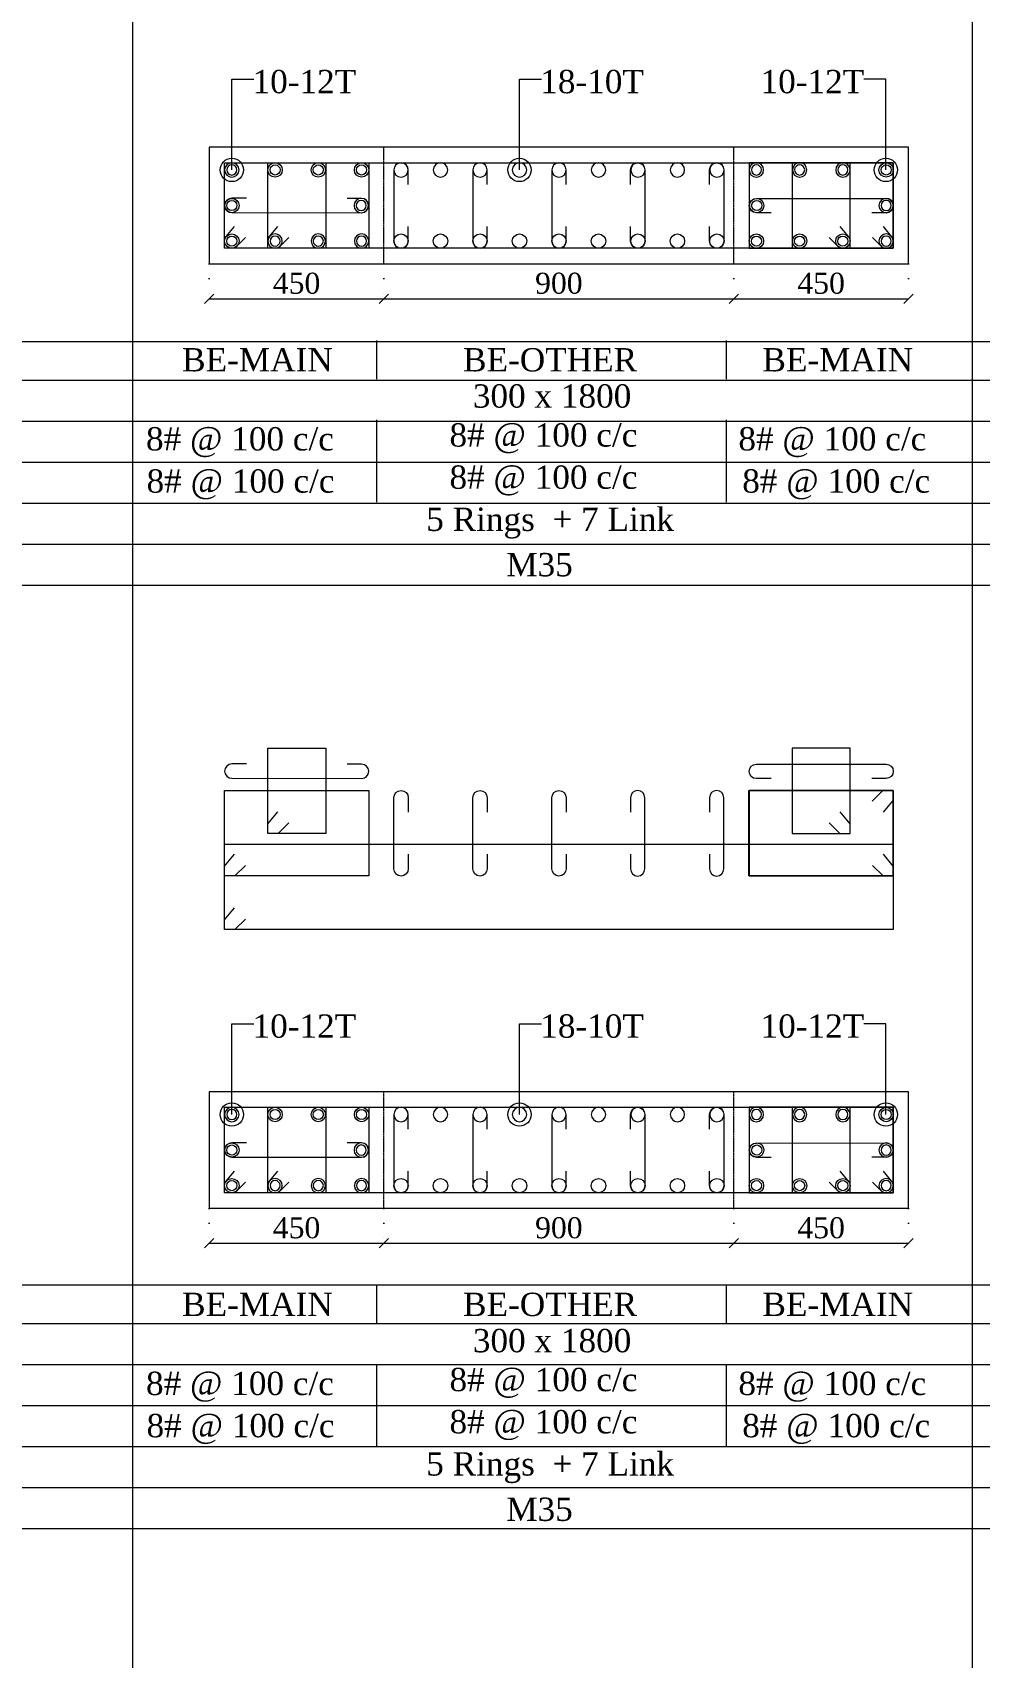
# Model space of a CAD drawing. Header units: millimetres. Extents: x 303 to 27724, y 300 to 68956.
# Drawn here: x 7757 to 10195, y 56484 to 60667 of the extents above; entities that cross this region are included whole.
import ezdxf

# ---------------------------------------------------------------- set-up
doc = ezdxf.new("R2010")
doc.units = ezdxf.units.MM
doc.linetypes.add('( Hidden )', pattern=[0.375, 0.25, -0.125])
doc.linetypes.add('DOT2', pattern=[0.125, 0, -0.125])
doc.layers.get('Defpoints').update_dxf_attribs({"lineweight": 0})
for name, color, linetype, lineweight in [('S-COL. STEEL DIA', 1, 'Continuous', 9), ('S-DIM FOOTING', 7, 'Continuous', 0), ('S-SECTION', 5, 'Continuous', 0), ('S-SECTION MARK', 7, 'Continuous', 0), ('S-SHEET', 7, 'Continuous', 0), ('S-STEEL', 1, 'Continuous', 9), ('S-STEEL-1', 1, 'Continuous', 0), ('S-STEEL-1 C.S.', 106, 'Continuous', 0), ('S-TEXT', 7, 'Continuous', 0)]:
    doc.layers.add(name, color=color, linetype=linetype, lineweight=lineweight)
doc.styles.add('AR', font='ARIALUNI.TTF', dxfattribs={"width": 0.8})
doc.styles.add('S-ROMANS', font='times.ttf')
doc.styles.add('TEXT', font='times.ttf')
doc.dimstyles.new('100', dxfattribs={"dimtxt": 180, "dimasz": 80, "dimexe": 0.18, "dimexo": 0.0625, "dimgap": 1, "dimtad": 1, "dimdec": 0, "dimzin": 0, "dimdsep": 46, "dimtxsty": 'AR', "dimblk": 'DOT', "dimcen": 0.09, "dimse1": 1, "dimse2": 1, "dimclrd": 50, "dimclrt": 256, "dimadec": 0, "dimazin": 0, "dimtfac": 1, "dimtdec": 0, "dimtix": 1, "dimtofl": 0, "dimtmove": 2, "dimatfit": 0, "dimfxl": 1, "dimtolj": 1, "dimtzin": 0, "dimlwd": -1, "dimarcsym": 0})
doc.dimstyles.new('SETU', dxfattribs={"dimtxt": 230, "dimasz": 0.2, "dimexe": 0.1, "dimexo": 0.1, "dimgap": 0.05, "dimtad": 1, "dimdec": 0, "dimzin": 0, "dimdsep": 46, "dimtxsty": 'TEXT', "dimblk": 'OBLIQUE', "dimcen": 0.09, "dimdle": 0.1, "dimclrd": 4, "dimclre": 256, "dimclrt": 256, "dimadec": 1, "dimazin": 0, "dimtfac": 1, "dimtdec": 0, "dimtix": 1, "dimtofl": 0, "dimtmove": 2, "dimatfit": 0, "dimfxl": 1, "dimtolj": 1, "dimtzin": 0, "dimlwd": -1, "dimlwe": -1, "dimarcsym": 1})

# ---------------------------------------------------------------- blocks, each defined once
blk = doc.blocks.new('*U6')
at = {"layer": 'S-COL. STEEL DIA', "lineweight": 5}
for radius in [18.5, 13, 13]:
    blk.add_circle((0, 0), radius, dxfattribs=at)
blk = doc.blocks.new('_Oblique')
at = {"color": 0, "linetype": 'ByBlock', "lineweight": -2}
blk.add_line((-0.5, -0.5), (0.5, 0.5), dxfattribs=at)
blk = doc.blocks.new('*D2031')
at = {"layer": 'Defpoints', "color": 0}
for p in [(8212, 57640.1), (8662, 57640.1), (8662, 57550.2)]:
    blk.add_point(p, dxfattribs=at)
at = {"layer": 'S-DIM FOOTING', "linetype": 'DOT2', "ltscale": 300}
for p, q in [((8212, 57639.9), (8212, 57550.1)), ((8662, 57639.9), (8662, 57550.1))]:
    blk.add_line(p, q, dxfattribs=at)
at = {"layer": 'S-DIM FOOTING', "ltscale": 300}
blk.add_line((8211.8, 57550.2), (8662.1, 57550.2), dxfattribs=at)
at = {"layer": 'S-DIM FOOTING', "linetype": 'ByBlock', "xscale": 24, "yscale": 24, "zscale": 24, "rotation": 180}
blk.add_blockref('_Oblique', (8212, 57550.2), dxfattribs=at)
at = {"layer": 'S-DIM FOOTING', "linetype": 'ByBlock', "xscale": 24, "yscale": 24, "zscale": 24}
blk.add_blockref('_Oblique', (8662, 57550.2), dxfattribs=at)
at = {"layer": 'S-DIM FOOTING', "insert": (8437, 57589.7), "char_height": 54, "attachment_point": 5, "style": 'TEXT'}
blk.add_mtext('\\A1;450', dxfattribs=at)
blk = doc.blocks.new('*D2032')
at = {"layer": 'Defpoints', "color": 0}
for p in [(8662, 57640.1), (9562, 57640.1), (9562, 57550.2)]:
    blk.add_point(p, dxfattribs=at)
at = {"layer": 'S-DIM FOOTING', "linetype": 'DOT2', "ltscale": 300}
for p, q in [((8662, 57639.9), (8662, 57550.1)), ((9562, 57639.9), (9562, 57550.1))]:
    blk.add_line(p, q, dxfattribs=at)
at = {"layer": 'S-DIM FOOTING', "ltscale": 300}
blk.add_line((8661.8, 57550.2), (9562.1, 57550.2), dxfattribs=at)
at = {"layer": 'S-DIM FOOTING', "linetype": 'ByBlock', "xscale": 24, "yscale": 24, "zscale": 24, "rotation": 180}
blk.add_blockref('_Oblique', (8662, 57550.2), dxfattribs=at)
at = {"layer": 'S-DIM FOOTING', "linetype": 'ByBlock', "xscale": 24, "yscale": 24, "zscale": 24}
blk.add_blockref('_Oblique', (9562, 57550.2), dxfattribs=at)
at = {"layer": 'S-DIM FOOTING', "insert": (9112, 57589.7), "char_height": 54, "attachment_point": 5, "style": 'TEXT'}
blk.add_mtext('\\A1;900', dxfattribs=at)
blk = doc.blocks.new('*D2033')
at = {"layer": 'Defpoints', "color": 0}
for p in [(9562, 57640.1), (10012, 57640.1), (10012, 57550.2)]:
    blk.add_point(p, dxfattribs=at)
at = {"layer": 'S-DIM FOOTING', "linetype": 'DOT2', "ltscale": 300}
for p, q in [((9562, 57639.9), (9562, 57550.1)), ((10012, 57639.9), (10012, 57550.1))]:
    blk.add_line(p, q, dxfattribs=at)
at = {"layer": 'S-DIM FOOTING', "ltscale": 300}
blk.add_line((9561.8, 57550.2), (10012.1, 57550.2), dxfattribs=at)
at = {"layer": 'S-DIM FOOTING', "linetype": 'ByBlock', "xscale": 24, "yscale": 24, "zscale": 24, "rotation": 180}
blk.add_blockref('_Oblique', (9562, 57550.2), dxfattribs=at)
at = {"layer": 'S-DIM FOOTING', "linetype": 'ByBlock', "xscale": 24, "yscale": 24, "zscale": 24}
blk.add_blockref('_Oblique', (10012, 57550.2), dxfattribs=at)
at = {"layer": 'S-DIM FOOTING', "insert": (9787, 57589.7), "char_height": 54, "attachment_point": 5, "style": 'TEXT'}
blk.add_mtext('\\A1;450', dxfattribs=at)
blk = doc.blocks.new('*U74')
at = {"layer": 'S-COL. STEEL DIA', "lineweight": 5}
blk.add_circle((0, 0), 18.5, dxfattribs=at)
blk = doc.blocks.new('_Dot')
at = {"linetype": 'ByBlock', "lineweight": -2}
blk.add_line((-0.5, 0), (-1, 0), dxfattribs=at)
at = {"linetype": 'ByBlock', "const_width": 0.5}
blk.add_lwpolyline([(-0.25, 0, 1), (0.25, 0, 1)], format="xyb", close=True, dxfattribs=at)
blk = doc.blocks.new('*D2034')
at = {"layer": 'Defpoints', "color": 0}
for p in [(8212, 60071.3), (8662, 60071.3), (8662, 59981.4)]:
    blk.add_point(p, dxfattribs=at)
at = {"layer": 'S-DIM FOOTING', "linetype": 'DOT2', "ltscale": 300}
for p, q in [((8212, 60071.2), (8212, 59981.3)), ((8662, 60071.2), (8662, 59981.3))]:
    blk.add_line(p, q, dxfattribs=at)
at = {"layer": 'S-DIM FOOTING', "ltscale": 300}
blk.add_line((8211.8, 59981.4), (8662.1, 59981.4), dxfattribs=at)
at = {"layer": 'S-DIM FOOTING', "linetype": 'ByBlock', "xscale": 24, "yscale": 24, "zscale": 24, "rotation": 180}
blk.add_blockref('_Oblique', (8212, 59981.4), dxfattribs=at)
at = {"layer": 'S-DIM FOOTING', "linetype": 'ByBlock', "xscale": 24, "yscale": 24, "zscale": 24}
blk.add_blockref('_Oblique', (8662, 59981.4), dxfattribs=at)
at = {"layer": 'S-DIM FOOTING', "insert": (8437, 60020.9), "char_height": 54, "attachment_point": 5, "style": 'TEXT'}
blk.add_mtext('\\A1;450', dxfattribs=at)
blk = doc.blocks.new('*D2035')
at = {"layer": 'Defpoints', "color": 0}
for p in [(8662, 60071.3), (9562, 60071.3), (9562, 59981.4)]:
    blk.add_point(p, dxfattribs=at)
at = {"layer": 'S-DIM FOOTING', "linetype": 'DOT2', "ltscale": 300}
for p, q in [((8662, 60071.2), (8662, 59981.3)), ((9562, 60071.2), (9562, 59981.3))]:
    blk.add_line(p, q, dxfattribs=at)
at = {"layer": 'S-DIM FOOTING', "ltscale": 300}
blk.add_line((8661.8, 59981.4), (9562.1, 59981.4), dxfattribs=at)
at = {"layer": 'S-DIM FOOTING', "linetype": 'ByBlock', "xscale": 24, "yscale": 24, "zscale": 24, "rotation": 180}
blk.add_blockref('_Oblique', (8662, 59981.4), dxfattribs=at)
at = {"layer": 'S-DIM FOOTING', "linetype": 'ByBlock', "xscale": 24, "yscale": 24, "zscale": 24}
blk.add_blockref('_Oblique', (9562, 59981.4), dxfattribs=at)
at = {"layer": 'S-DIM FOOTING', "insert": (9112, 60021), "char_height": 54, "attachment_point": 5, "style": 'TEXT'}
blk.add_mtext('\\A1;900', dxfattribs=at)
blk = doc.blocks.new('*D2036')
at = {"layer": 'Defpoints', "color": 0}
for p in [(9562, 60071.3), (10012, 60071.3), (10012, 59981.4)]:
    blk.add_point(p, dxfattribs=at)
at = {"layer": 'S-DIM FOOTING', "linetype": 'DOT2', "ltscale": 300}
for p, q in [((9562, 60071.2), (9562, 59981.3)), ((10012, 60071.2), (10012, 59981.3))]:
    blk.add_line(p, q, dxfattribs=at)
at = {"layer": 'S-DIM FOOTING', "ltscale": 300}
blk.add_line((9561.8, 59981.4), (10012.1, 59981.4), dxfattribs=at)
at = {"layer": 'S-DIM FOOTING', "linetype": 'ByBlock', "xscale": 24, "yscale": 24, "zscale": 24, "rotation": 180}
blk.add_blockref('_Oblique', (9562, 59981.4), dxfattribs=at)
at = {"layer": 'S-DIM FOOTING', "linetype": 'ByBlock', "xscale": 24, "yscale": 24, "zscale": 24}
blk.add_blockref('_Oblique', (10012, 59981.4), dxfattribs=at)
at = {"layer": 'S-DIM FOOTING', "insert": (9787, 60020.9), "char_height": 54, "attachment_point": 5, "style": 'TEXT'}
blk.add_mtext('\\A1;450', dxfattribs=at)

msp = doc.modelspace()

# ---------------------------------------------------------------- linework, layer by layer
at = {"layer": 'S-SECTION'}
for points, elevation in [([(10012, 60071.3), (10012, 60371.3), (8212, 60371.3), (8212, 60071.3)], -7.7), ([(10012, 57640.1), (10012, 57940.1), (8212, 57940.1), (8212, 57640.1)], 7.8)]:
    msp.add_lwpolyline(points, close=True, dxfattribs=dict(at, elevation=elevation))
at = {"layer": 'S-SHEET'}
for p, q in [((8015, 68956, -2), (8015, 299.8, -1.4)), ((10175.6, 68956, -1.1), (10175.6, 299.8, -0.6)), ((303, 59870.9, 7), (27724.1, 59870.9, 7)), ((8642.4, 59874.1, -8.4), (8642.4, 59774.5, -8.4)), ((9542.4, 59874.1, -8.4), (9542.4, 59774.5, -8.4)), ((303, 59771.4, -1), (27724.1, 59771.4, -1)), ((303, 59666.1, -1), (27724.1, 59666.1, -1)), ((303, 59666.1, -1), (27724.1, 59666.1, -1)), ((8642.4, 59669.3, -8.4), (8642.4, 59458, -8.4)), ((9542.4, 59669.3, -8.4), (9542.4, 59458, -8.4)), ((303, 59560.3, -1), (27724.1, 59560.3, -1)), ((303, 59454.8, -1), (27724.1, 59454.8, -1)), ((303, 59349.3, -1), (27724.1, 59349.3, -1)), ((303, 57442.8, 7.1), (27724.1, 57442.8, 7.1)), ((8642.4, 57442.7, -8.2), (8642.4, 57343.1, -8.2)), ((9542.4, 57442.7, -8.2), (9542.4, 57343.1, -8.2)), ((303, 57343.3, -1), (27724.1, 57343.3, -1)), ((303, 57238.1, -1), (27724.1, 57238.1, -1)), ((303, 57238.1, -1), (27724.1, 57238.1, -1)), ((8642.4, 57237.9, -8.2), (8642.4, 57026.6, -8.2)), ((9542.4, 57237.9, -8.2), (9542.4, 57026.6, -8.2)), ((303, 57132.3, -1), (27724.1, 57132.3, -1)), ((303, 57026.8, -1), (27724.1, 57026.8, -1)), ((303, 56921.3, -1), (27724.1, 56921.3, -1))]:
    msp.add_line(p, q, dxfattribs=at)
at = {"layer": 'S-SHEET', "color": 0}
for p, q in [((303, 59243.8, -1), (27724.1, 59243.8, -1)), ((303, 56815.7, -1), (27724.1, 56815.7, -1))]:
    msp.add_line(p, q, dxfattribs=at)
at = {"layer": 'S-STEEL', "color": 1}
for points, elevation in [([(8305.5, 60138.6), (8278, 60111.3), (8252, 60111.3), (8252, 60331.3), (9972.8, 60331.3), (9972.8, 60111.3), (8252, 60111.3), (8252, 60136.3), (8277.1, 60167.2)], -7.7), ([(9918.4, 58688.2), (9946, 58715.6), (9972, 58715.6), (9972, 58495.6), (9601.2, 58495.6), (9601.2, 58715.6), (9972, 58715.6), (9972, 58690.5), (9946.8, 58659.7)], 7.8), ([(8305.5, 58384.8), (8278, 58357.5), (8252, 58357.5), (8252, 58577.5), (9972.8, 58577.5), (9972.8, 58357.5), (8252, 58357.5), (8252, 58382.5), (8277.1, 58413.4)], 7.8), ([(8305.5, 57707.4), (8278, 57680.1), (8252, 57680.1), (8252, 57900.1), (9972.8, 57900.1), (9972.8, 57680.1), (8252, 57680.1), (8252, 57705.1), (8277.1, 57736)], 7.8)]:
    msp.add_lwpolyline(points, dxfattribs=dict(at, elevation=elevation))
at = {"layer": 'S-STEEL', "color": 3}
for points, elevation in [([(8724.4, 60275.1), (8724.4, 60312.9, 1), (8687.5, 60312.9), (8687.5, 60129.8, 1), (8724.4, 60129.8), (8724.4, 60167)], -7.7), ([(8927.6, 60275.1), (8927.6, 60312.9, 1), (8890.7, 60312.9), (8890.7, 60129.8, 1), (8927.6, 60129.8), (8927.6, 60167)], -7.7), ([(9130.8, 60275.1), (9130.8, 60312.9, 1), (9093.9, 60312.9), (9093.9, 60129.8, 1), (9130.8, 60129.8), (9130.8, 60167)], -7.7), ([(9296.3, 60275.1), (9296.3, 60312.9, -1), (9333.2, 60312.9), (9333.2, 60129.8, -1), (9296.3, 60129.8), (9296.3, 60167)], -7.7), ([(9499.6, 60275.1), (9499.6, 60312.9, -1), (9536.5, 60312.9), (9536.5, 60129.8, -1), (9499.6, 60129.8), (9499.6, 60167)], -7.7), ([(8308.1, 60240.1), (8270.4, 60240.1, 1), (8270.4, 60203.2), (8604.3, 60202.9, 1), (8604.3, 60239.8), (8567.1, 60239.8)], -8.1), ([(9658.1, 60202.5), (9620.4, 60202.5, -1), (9620.4, 60239.4), (9954.3, 60239.7, -1), (9954.3, 60202.8), (9917.1, 60202.8)], -8.1), ([(8308.1, 58783.8), (8270.4, 58783.8, 1), (8270.4, 58746.9), (8604.3, 58746.6, 1), (8604.3, 58783.5), (8567.1, 58783.5)], 7.4), ([(9658.1, 58746.3), (9620.4, 58746.3, -1), (9620.4, 58783.2), (9954.3, 58783.5, -1), (9954.3, 58746.6), (9917.1, 58746.6)], 7.4), ([(8724.4, 58551.6), (8724.4, 58513.9, -1), (8687.5, 58513.9), (8687.5, 58697, -1), (8724.4, 58697), (8724.4, 58659.8)], 7.8), ([(8927.6, 58551.6), (8927.6, 58513.9, -1), (8890.7, 58513.9), (8890.7, 58697, -1), (8927.6, 58697), (8927.6, 58659.8)], 7.8), ([(9130.8, 58551.6), (9130.8, 58513.9, -1), (9093.9, 58513.9), (9093.9, 58697, -1), (9130.8, 58697), (9130.8, 58659.8)], 7.8), ([(9296.3, 58551.6), (9296.3, 58513.9, 1), (9333.2, 58513.9), (9333.2, 58697, 1), (9296.3, 58697), (9296.3, 58659.8)], 7.8), ([(9499.6, 58551.6), (9499.6, 58513.9, 1), (9536.5, 58513.9), (9536.5, 58697, 1), (9499.6, 58697), (9499.6, 58659.8)], 7.8), ([(8724.4, 57843.9), (8724.4, 57881.6, 1), (8687.5, 57881.6), (8687.5, 57698.5, 1), (8724.4, 57698.5), (8724.4, 57735.8)], 7.8), ([(8927.6, 57843.9), (8927.6, 57881.6, 1), (8890.7, 57881.6), (8890.7, 57698.5, 1), (8927.6, 57698.5), (8927.6, 57735.8)], 7.8), ([(9130.8, 57843.9), (9130.8, 57881.6, 1), (9093.9, 57881.6), (9093.9, 57698.5, 1), (9130.8, 57698.5), (9130.8, 57735.8)], 7.8), ([(9296.3, 57843.9), (9296.3, 57881.6, -1), (9333.2, 57881.6), (9333.2, 57698.5, -1), (9296.3, 57698.5), (9296.3, 57735.8)], 7.8), ([(9499.6, 57843.9), (9499.6, 57881.6, -1), (9536.5, 57881.6), (9536.5, 57698.5, -1), (9499.6, 57698.5), (9499.6, 57735.8)], 7.8), ([(8308.1, 57808.8), (8270.4, 57808.8, 1), (8270.4, 57771.9), (8604.3, 57771.6, 1), (8604.3, 57808.5), (8567.1, 57808.5)], 7.4), ([(9658.1, 57771.3), (9620.4, 57771.3, -1), (9620.4, 57808.2), (9954.3, 57808.5, -1), (9954.3, 57771.6), (9917.1, 57771.6)], 7.4)]:
    msp.add_lwpolyline(points, format="xyb", dxfattribs=dict(at, elevation=elevation))
at = {"layer": 'S-STEEL-1', "color": 6}
for points, elevation in [([(8305.5, 60138.6), (8278, 60111.3), (8252, 60111.3), (8252, 60331.3), (8622.8, 60331.3), (8622.8, 60111.3), (8252, 60111.3), (8252, 60136.3), (8277.1, 60167.2)], -7.7), ([(9919.2, 60138.6), (9946.7, 60111.3), (9972.8, 60111.3), (9972.8, 60331.3), (9602, 60331.3), (9602, 60111.3), (9972.8, 60111.3), (9972.8, 60136.3), (9947.6, 60167.2)], -7.7), ([(8305.5, 58522.9), (8278, 58495.6), (8252, 58495.6), (8252, 58715.6), (8622.8, 58715.6), (8622.8, 58495.6), (8252, 58495.6), (8252, 58520.6), (8277.1, 58551.4)], 7.8), ([(9919.2, 58522.9), (9946.7, 58495.6), (9972.8, 58495.6), (9972.8, 58715.6), (9602, 58715.6), (9602, 58495.6), (9972.8, 58495.6), (9972.8, 58520.6), (9947.6, 58551.4)], 7.8), ([(8305.5, 57707.4), (8278, 57680.1), (8252, 57680.1), (8252, 57900.1), (8622.8, 57900.1), (8622.8, 57680.1), (8252, 57680.1), (8252, 57705.1), (8277.1, 57736)], 7.8), ([(9919.2, 57707.4), (9946.7, 57680.1), (9972.8, 57680.1), (9972.8, 57900.1), (9602, 57900.1), (9602, 57680.1), (9972.8, 57680.1), (9972.8, 57705.1), (9947.6, 57736)], 7.8)]:
    msp.add_lwpolyline(points, dxfattribs=dict(at, elevation=elevation))
at = {"layer": 'S-STEEL-1', "color": 41}
for points, elevation in [([(8416.8, 60138.6), (8389.3, 60111.3), (8363.2, 60111.3), (8363.3, 60331.3), (8512.7, 60331.3), (8512.7, 60111.3), (8363.2, 60111.3), (8363.2, 60136.3), (8388.4, 60167.2)], -7.7), ([(9807.9, 60138.6), (9835.4, 60111.3), (9861.5, 60111.3), (9861.5, 60331.3), (9712.1, 60331.3), (9712.1, 60111.3), (9861.5, 60111.3), (9861.5, 60136.3), (9836.3, 60167.2)], -7.7), ([(8416.8, 58632.3), (8389.3, 58604.9), (8363.2, 58604.9), (8363.3, 58824.9), (8512.7, 58824.9), (8512.7, 58604.9), (8363.2, 58604.9), (8363.2, 58630), (8388.4, 58660.8)], 7.8), ([(9807.9, 58632.3), (9835.4, 58604.9), (9861.5, 58604.9), (9861.5, 58824.9), (9712.1, 58824.9), (9712.1, 58604.9), (9861.5, 58604.9), (9861.5, 58630), (9836.3, 58660.8)], 7.8), ([(8416.8, 57707.4), (8389.3, 57680.1), (8363.2, 57680.1), (8363.3, 57900.1), (8512.7, 57900.1), (8512.7, 57680.1), (8363.2, 57680.1), (8363.2, 57705.1), (8388.4, 57736)], 7.8), ([(9807.9, 57707.4), (9835.4, 57680.1), (9861.5, 57680.1), (9861.5, 57900.1), (9712.1, 57900.1), (9712.1, 57680.1), (9861.5, 57680.1), (9861.5, 57705.1), (9836.3, 57736)], 7.8)]:
    msp.add_lwpolyline(points, dxfattribs=dict(at, elevation=elevation))
at = {"layer": 'S-STEEL-1 C.S.', "color": 8, "linetype": '( Hidden )'}
for p, q in [((8662, 60071.3, -7.7), (8662, 60371.3, -7.7)), ((9562, 60071.3, -7.7), (9562, 60371.3, -7.7)), ((8662, 57640.1, 7.8), (8662, 57940.1, 7.8)), ((9562, 57640.1, 7.8), (9562, 57940.1, 7.8))]:
    msp.add_line(p, q, dxfattribs=at)

# ---------------------------------------------------------------- block references
at = {"layer": 'S-COL. STEEL DIA', "xscale": -1, "rotation": 180}
for name, p in [('*U6', (8270.4, 60312.9, -7.7)), ('*U74', (8705.9, 60312.9, -7.7)), ('*U74', (8807.5, 60312.9, -7.7)), ('*U74', (8909.1, 60312.9, -7.7)), ('*U74', (9010.7, 60312.9, -7.7)), ('*U74', (9112.4, 60312.9, -7.7)), ('*U74', (9214, 60312.9, -7.7)), ('*U74', (9315.6, 60312.9, -7.7)), ('*U74', (9417.2, 60312.9, -7.7)), ('*U74', (9518.8, 60312.9, -7.7)), ('*U6', (9620.4, 60312.9, -7.7)), ('*U6', (9731.7, 60312.9, -7.7)), ('*U6', (9843, 60312.9, -7.7)), ('*U6', (8270.4, 57881.6, 7.8)), ('*U74', (8705.9, 57881.6, 7.8)), ('*U74', (8807.5, 57881.6, 7.8)), ('*U74', (8909.1, 57881.6, 7.8)), ('*U74', (9010.7, 57881.6, 7.8)), ('*U74', (9112.4, 57881.6, 7.8)), ('*U74', (9214, 57881.6, 7.8)), ('*U74', (9315.6, 57881.6, 7.8)), ('*U74', (9417.2, 57881.6, 7.8)), ('*U74', (9518.8, 57881.6, 7.8)), ('*U6', (9620.4, 57881.6, 7.8)), ('*U6', (9731.7, 57881.6, 7.8)), ('*U6', (9843, 57881.6, 7.8))]:
    msp.add_blockref(name, p, dxfattribs=at)
at = {"layer": 'S-COL. STEEL DIA', "rotation": 180}
for p in [(8381.7, 60312.9, -7.7), (8493, 60312.9, -7.7), (8604.3, 60312.9, -7.7), (9954.3, 60312.9, -7.7), (8381.7, 57881.6, 7.8), (8493, 57881.6, 7.8), (8604.3, 57881.6, 7.8), (9954.3, 57881.6, 7.8)]:
    msp.add_blockref('*U6', p, dxfattribs=at)
at = {"layer": 'S-COL. STEEL DIA'}
for name, p in [('*U6', (8270.4, 60221.3, -7.7)), ('*U6', (9621.2, 60221.3, -7.7)), ('*U6', (8270.4, 60129.8, -7.7)), ('*U74', (8705.9, 60129.8, -7.7)), ('*U74', (8807.5, 60129.8, -7.7)), ('*U74', (8909.1, 60129.8, -7.7)), ('*U74', (9010.7, 60129.8, -7.7)), ('*U74', (9112.4, 60129.8, -7.7)), ('*U74', (9214, 60129.8, -7.7)), ('*U74', (9315.6, 60129.8, -7.7)), ('*U74', (9417.2, 60129.8, -7.7)), ('*U74', (9518.8, 60129.8, -7.7)), ('*U6', (9620.4, 60129.8, -7.7)), ('*U6', (9731.7, 60129.8, -7.7)), ('*U6', (9843, 60129.8, -7.7)), ('*U6', (8270.4, 57790.1, 7.8)), ('*U6', (9621.2, 57790.1, 7.8)), ('*U6', (8270.4, 57698.5, 7.8)), ('*U74', (8705.9, 57698.5, 7.8)), ('*U74', (8807.5, 57698.5, 7.8)), ('*U74', (8909.1, 57698.5, 7.8)), ('*U74', (9010.7, 57698.5, 7.8)), ('*U74', (9112.4, 57698.5, 7.8)), ('*U74', (9214, 57698.5, 7.8)), ('*U74', (9315.6, 57698.5, 7.8)), ('*U74', (9417.2, 57698.5, 7.8)), ('*U74', (9518.8, 57698.5, 7.8)), ('*U6', (9620.4, 57698.5, 7.8)), ('*U6', (9731.7, 57698.5, 7.8)), ('*U6', (9843, 57698.5, 7.8))]:
    msp.add_blockref(name, p, dxfattribs=at)
at = {"layer": 'S-COL. STEEL DIA', "xscale": -1}
for p in [(8603.5, 60221.3, -7.7), (9954.3, 60221.3, -7.7), (8381.7, 60129.8, -7.7), (8493, 60129.8, -7.7), (8604.3, 60129.8, -7.7), (9954.3, 60129.8, -7.7), (8603.5, 57790.1, 7.8), (9954.3, 57790.1, 7.8), (8381.7, 57698.5, 7.8), (8493, 57698.5, 7.8), (8604.3, 57698.5, 7.8), (9954.3, 57698.5, 7.8)]:
    msp.add_blockref('*U6', p, dxfattribs=at)

# ---------------------------------------------------------------- texts
at = {"layer": 'S-TEXT', "color": 7, "style": 'TEXT'}
for s, p in [('10-12T', (8323.8, 60510.4, -7.7)), ('18-10T', (9064.1, 60510.4, -7.7)), ('10-12T', (9631.1, 60510.4, -7.7)), ('10-12T', (8323.8, 58079.2, 7.8)), ('18-10T', (9064.1, 58079.2, 7.8)), ('10-12T', (9631.1, 58079.2, 7.8))]:
    msp.add_text(s, height=60, dxfattribs=at).set_placement(p)
at = {"layer": 'S-TEXT', "style": 'S-ROMANS'}
for s, p in [('BE-MAIN ', (8142.5, 59794.3, -8.4)), ('BE-OTHER', (8865.5, 59794.3, -8.4)), ('BE-MAIN ', (9636, 59794.3, -8.4)), ('300 x 1800', (8890.7, 59701.1, -8.4)), ('8# @ 100 c/c', (8049.5, 59590.8, -8.4)), ('8# @ 100 c/c', (8830.5, 59600.8, -8.4)), ('8# @ 100 c/c', (9574, 59590.8, -8.4)), ('8# @ 100 c/c', (8051, 59482.2, -8.4)), ('8# @ 100 c/c', (8830.5, 59492.2, -8.4)), ('8# @ 100 c/c', (9584, 59482.2, -8.4)), ('5 Rings  + 7 Link', (8770.7, 59383.7, -8.4)), ('M35', (8976.6, 59267, -8.4)), ('BE-MAIN ', (8142.5, 57362.9, -8.2)), ('BE-OTHER', (8865.5, 57362.9, -8.2)), ('BE-MAIN ', (9636, 57362.9, -8.2)), ('300 x 1800', (8890.7, 57269.6, -8.2)), ('8# @ 100 c/c', (8830.5, 57169.4, -8.2)), ('8# @ 100 c/c', (8049.5, 57159.4, -8.2)), ('8# @ 100 c/c', (9574, 57159.4, -8.2)), ('8# @ 100 c/c', (8051, 57050.8, -8.2)), ('8# @ 100 c/c', (8830.5, 57060.8, -8.2)), ('8# @ 100 c/c', (9584, 57050.8, -8.2)), ('5 Rings  + 7 Link', (8770.7, 56952.3, -8.2)), ('M35', (8976.6, 56835.5, -8.2))]:
    msp.add_text(s, height=60, dxfattribs=at).set_placement(p)

# ---------------------------------------------------------------- dimensions: what is measured, and where the dimension line sits
at = {"layer": 'S-DIM FOOTING', "ltscale": 300}
for base, p1, p2, picture, middle in [((8662, 59981.4, -8.1), (8212, 60071.3, -7.7), (8662, 60071.3, -7.7), '*D2034', (8437, 60020.9, -8.1)), ((9562, 59981.4, -8.1), (8662, 60071.3, -7.7), (9562, 60071.3, -7.7), '*D2035', (9112, 60021, -8.1)), ((10012, 59981.4, -8.1), (9562, 60071.3, -7.7), (10012, 60071.3, -7.7), '*D2036', (9787, 60020.9, -8.1)), ((8662, 57550.2, 7.4), (8212, 57640.1, 7.8), (8662, 57640.1, 7.8), '*D2031', (8437, 57589.7, 7.4)), ((9562, 57550.2, 7.4), (8662, 57640.1, 7.8), (9562, 57640.1, 7.8), '*D2032', (9112, 57589.7, 7.4)), ((10012, 57550.2, 7.4), (9562, 57640.1, 7.8), (10012, 57640.1, 7.8), '*D2033', (9787, 57589.7, 7.4))]:
    dim = msp.add_linear_dim(base=base, p1=p1, p2=p2, angle=180, dimstyle='SETU', override={"dimscale": 1.2, "dimtxt": 45, "dimasz": 20, "dimgap": 10, "dimblk1": 'Oblique', "dimblk2": 'Oblique', "dimsah": 1, "dimclrd": 256, "dimarcsym": 1}, dxfattribs=at)
    dim.commit()
    dim.dimension.update_dxf_attribs({"geometry": picture, "text_midpoint": middle})

# ---------------------------------------------------------------- leaders
at = {"layer": 'S-SECTION MARK'}
for points in [[(8270.4, 60312.9, -7.7), (8270.4, 60546.3, -7.7), (8326.8, 60546.3, -7.7)], [(9010.7, 60312.9, -7.7), (9010.7, 60546.3, -7.7), (9067.2, 60546.3, -7.7)], [(9953.5, 60312.9, -7.7), (9953.5, 60546.3, -7.7), (9897.1, 60546.3, -7.7)], [(8270.4, 57881.6, 7.8), (8270.4, 58115, 7.8), (8326.8, 58115, 7.8)], [(9010.7, 57881.6, 7.8), (9010.7, 58115, 7.8), (9067.2, 58115, 7.8)], [(9953.5, 57881.6, 7.8), (9953.5, 58115, 7.8), (9897.1, 58115, 7.8)]]:
    msp.add_leader(points, dimstyle='100', override={"dimasz": 60, "dimtad": 0, "dimclrd": 256, "dimldrblk": 'DotBlank', "dimfxl": 50, "dimfxlon": 1, "dimarcsym": 1}, dxfattribs=at)

doc.saveas('drawing.dxf')
